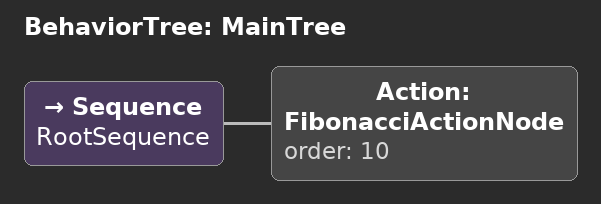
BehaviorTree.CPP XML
<root BTCPP_format="4" main_tree_to_execute="MainTree">
  <BehaviorTree ID="MainTree">
    <Sequence name="RootSequence">
      <!--
        Ce nœud appelle l'action ROS 2 /fibonacci en utilisant FibonacciActionNode.
        L'entrée "order" définit la longueur de la séquence demandée.
      -->
      <Action ID="FibonacciActionNode" order="10"/>
    </Sequence>
  </BehaviorTree>
</root>
